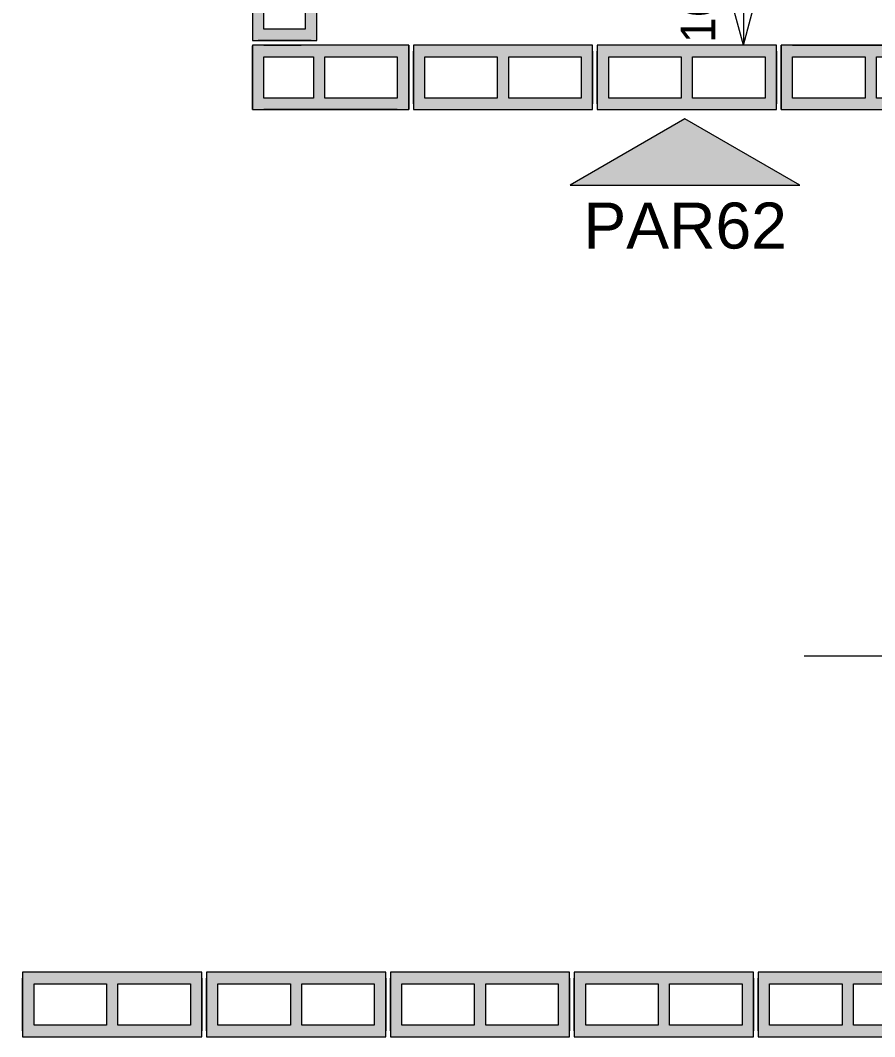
# Model space of a CAD drawing. Header units: centimetres. Extents: x 170 to 13828, y -2277 to 8860.
# Drawn here: x 12296.6 to 12482.5, y -509.8 to -288.8 of the extents above; entities that cross this region are included whole.
import ezdxf

# ---------------------------------------------------------------- set-up
doc = ezdxf.new("R2010")
doc.units = ezdxf.units.CM
for name, color, linetype, lineweight, true_color in [('A-ANNO-DIMS-1', 1, 'Continuous', 9, 0xff0000), ('G-ANNO-SYMB-1', 251, 'Continuous', 9, 0x646464), ('S-BEAM-3', 9, 'Continuous', 9, 0xc0c0c0), ('S-BEAM-8', 142, 'Continuous', 9, 0x0080c0)]:
    doc.layers.add(name, color=color, linetype=linetype, lineweight=lineweight, true_color=true_color)
for name, color, linetype, lineweight in [('A-ANNO-DIMS-50', 7, 'Continuous', 9), ('A-DETL-GENF', 7, 'Continuous', 9), ('G-ANNO-SYMB', 7, 'Continuous', 9), ('S-BEAM', 7, 'Continuous', 9), ('S-BEAM-2', 7, 'Continuous', 13)]:
    doc.layers.add(name, color=color, linetype=linetype, lineweight=lineweight)
doc.styles.add('Arial_1', font='arial.ttf', dxfattribs={"height": 10})
doc.styles.add('Bahnschrift_13', font='', dxfattribs={"height": 7.5})
doc.styles.get('Bahnschrift_13').set_extended_font_data('Bahnschrift')
doc.dimstyles.new('COTA_ACUMULADA', dxfattribs={"dimscale": 30.48, "dimtxt": 8.33133, "dimasz": 0.049213, "dimexe": 0, "dimexo": 0.0625, "dimgap": 0.131234, "dimtad": 0, "dimjust": 2, "dimdec": 0, "dimzin": 0, "dimdsep": 46, "dimtxsty": 'Bahnschrift_13', "dimblk1": 'NONE', "dimblk2": 'OPEN30', "dimsah": 1, "dimcen": 0.09, "dimse1": 1, "dimsd1": 1, "dimazin": 0, "dimtfac": 1, "dimtdec": 4, "dimtix": 1, "dimtmove": 2, "dimatfit": 3, "dimfxl": 0, "dimfxlon": 1, "dimtvp": 1, "dimtolj": 1, "dimtzin": 0, "dimarcsym": 2})

# ---------------------------------------------------------------- blocks, each defined once
blk = doc.blocks.new('LEONE - BLOCO 14X39X1 - LEONE - BLOCO 14X39X19-2886981-COBERTURA - MODULAÇÃO 2ª FIADA')
at = {"layer": 'S-BEAM-3'}
h = blk.add_hatch(color=256, dxfattribs=at)
h.paths.add_polyline_path([(-3.78, -7), (19.5, -7), (19.5, 7), (-19.5, 7), (-19.5, -7)])
h.paths.add_polyline_path([(-3.78, -4.5), (-17, -4.5), (-17, 4.5), (-1.25, 4.5), (-1.25, -4.5)])
h.paths.add_polyline_path([(1.25, -4.5), (1.25, 4.5), (17, 4.5), (17, -4.5)])
at = {"layer": 'A-DETL-GENF'}
for p, q in [((19.5, 7), (-19.5, 7)), ((-19.5, 7), (-19.5, 0)), ((19.5, 0), (19.5, 7)), ((-17, -4.5), (-17, 4.5)), ((-17, 4.5), (-1.25, 4.5)), ((-1.25, 4.5), (-1.25, -4.5)), ((1.25, -4.5), (1.25, 4.5)), ((1.25, 4.5), (17, 4.5)), ((17, 4.5), (17, -4.5)), ((-19.5, 0), (-19.5, -7)), ((19.5, -7), (19.5, 0)), ((-1.25, -4.5), (-17, -4.5)), ((17, -4.5), (1.25, -4.5)), ((-19.5, -7), (19.5, -7))]:
    blk.add_line(p, q, dxfattribs=at)
at = {"layer": 'S-BEAM-2'}
for p, q in [((-19.5, 7), (-19.5, -7)), ((19.5, 7), (-19.5, 7)), ((19.5, -7), (19.5, 7)), ((19.5, -7), (19.5, 7)), ((-19.5, 5.75), (-19.5, -5.75)), ((-19.5, -5.75), (-19.5, 5.75)), ((19.5, 5.75), (19.5, -5.75)), ((-19.5, -7), (19.5, -7))]:
    blk.add_line(p, q, dxfattribs=at)
at = {"layer": 'S-BEAM-3'}
for p, q in [((-17, 4.5), (-1.25, 4.5)), ((-17, -4.5), (-17, 4.5)), ((-1.25, 4.5), (-1.25, -4.5)), ((1.25, 4.5), (17, 4.5)), ((1.25, -4.5), (1.25, 4.5)), ((17, 4.5), (17, -4.5)), ((-1.25, -4.5), (-17, -4.5)), ((17, -4.5), (1.25, -4.5))]:
    blk.add_line(p, q, dxfattribs=at)
blk = doc.blocks.new('LEONE - BLOCO 14X39X1 - LEONE - BLOCO 14X39X19-V1-COBERTURA - MODULAÇÃO 2ª FIADA')
at = {"layer": 'S-BEAM-3'}
h = blk.add_hatch(color=256, dxfattribs=at)
h.paths.add_polyline_path([(-19.5, -7), (19.5, -7), (19.5, 7), (-19.5, 7), (-19.5, -4.5)])
h.paths.add_polyline_path([(1.25, -4.5), (1.25, 4.5), (17, 4.5), (17, -4.5)])
h.paths.add_polyline_path([(-1.25, -4.5), (-17, -4.5), (-17, 4.5), (-1.25, 4.5), (-1.25, -4.16)])
at = {"layer": 'A-DETL-GENF'}
for p, q in [((19.5, 7), (-19.5, 7)), ((-19.5, 7), (-19.5, 0)), ((19.5, 0), (19.5, 7)), ((-17, -4.5), (-17, 4.5)), ((-17, 4.5), (-1.25, 4.5)), ((-1.25, 4.5), (-1.25, -4.5)), ((1.25, -4.5), (1.25, 4.5)), ((1.25, 4.5), (17, 4.5)), ((17, 4.5), (17, -4.5)), ((-19.5, 0), (-19.5, -7)), ((19.5, -7), (19.5, 0)), ((-1.25, -4.5), (-17, -4.5)), ((17, -4.5), (1.25, -4.5)), ((-19.5, -7), (19.5, -7))]:
    blk.add_line(p, q, dxfattribs=at)
at = {"layer": 'S-BEAM-2'}
for p, q in [((-19.5, 7), (-19.5, -7)), ((19.5, 7), (-19.5, 7)), ((19.5, -7), (19.5, 7)), ((19.5, -7), (19.5, 7)), ((-19.5, 5.75), (-19.5, -5.75)), ((-19.5, -5.75), (-19.5, 5.75)), ((19.5, 5.75), (19.5, -5.75)), ((-19.5, -7), (19.5, -7))]:
    blk.add_line(p, q, dxfattribs=at)
at = {"layer": 'S-BEAM-3'}
for p, q in [((-17, 4.5), (-1.25, 4.5)), ((-17, -4.5), (-17, 4.5)), ((-1.25, 4.5), (-1.25, -4.5)), ((1.25, 4.5), (17, 4.5)), ((1.25, -4.5), (1.25, 4.5)), ((17, 4.5), (17, -4.5)), ((-1.25, -4.5), (-17, -4.5)), ((17, -4.5), (1.25, -4.5))]:
    blk.add_line(p, q, dxfattribs=at)
blk = doc.blocks.new('LEONE - BLOCO 14x34x19 - LEONE - BLOCO 14x34x19-V3-COBERTURA - MODULAÇÃO 2ª FIADA')
at = {"layer": 'S-BEAM-8'}
h = blk.add_hatch(color=256, dxfattribs=at)
h.paths.add_polyline_path([(-14.5, -1.5205), (-14.5, -7), (19.5, -7), (19.5, 7), (-14.5, 7), (-14.5, 0)])
h.paths.add_polyline_path([(-12, -4.5), (-12, 4.5), (-1.25, 4.5), (-1.25, -4.5)])
h.paths.add_polyline_path([(1.25, -4.5), (1.25, 4.5), (17, 4.5), (17, -4.5), (2.5, -4.5)])
at = {"layer": 'A-DETL-GENF'}
for p, q in [((-14.5, 7), (-14.5, 0)), ((2.5, 7), (-14.5, 7)), ((19.5, 7), (2.5, 7)), ((19.5, 0), (19.5, 7)), ((-12, -4.5), (-12, 4.5)), ((-12, 4.5), (-1.25, 4.5)), ((-1.25, 4.5), (-1.25, -4.5)), ((1.25, 4.5), (17, 4.5)), ((1.25, -4.5), (1.25, 4.5)), ((17, 4.5), (17, -4.5)), ((-14.5, 0), (-14.5, -7)), ((19.5, -7), (19.5, 0)), ((-1.25, -4.5), (-12, -4.5)), ((17, -4.5), (1.25, -4.5)), ((-14.5, -7), (2.5, -7)), ((2.5, -7), (19.5, -7))]:
    blk.add_line(p, q, dxfattribs=at)
at = {"layer": 'S-BEAM-2'}
for p, q in [((-14.5, 7), (-14.5, -7)), ((19.5, 7), (-14.5, 7)), ((-14.5, 7), (-14.5, -7)), ((-14.5, -7), (-14.5, 6.8804)), ((-12, 7), (-3.9375, 7)), ((-12, 7), (-3.9375, 7)), ((17, 7), (-12, 7)), ((19.5, -7), (19.5, 7)), ((19.5, 7), (19.5, -7)), ((19.5, -7), (19.5, 7)), ((-14.5, 5.75), (-14.5, -5.75)), ((-14.5, -5.75), (-14.5, 5.75)), ((19.5, -5.75), (19.5, 5.75)), ((19.5, 5.75), (19.5, -5.75)), ((-14.5, -7), (19.5, -7)), ((-12, -7), (-3.9375, -7)), ((-12, -7), (-3.9375, -7)), ((17, -7), (-12, -7))]:
    blk.add_line(p, q, dxfattribs=at)
at = {"layer": 'S-BEAM-3'}
for p, q in [((-12, 4.5), (-1.25, 4.5)), ((-12, -4.5), (-12, 4.5)), ((-1.25, 4.5), (-1.25, -4.5)), ((1.25, 4.5), (17, 4.5)), ((1.25, -4.5), (1.25, 4.5)), ((17, 4.5), (17, -4.5)), ((-1.25, -4.5), (-12, -4.5)), ((17, -4.5), (1.25, -4.5))]:
    blk.add_line(p, q, dxfattribs=at)
blk = doc.blocks.new('LEONE - BLOCO 14x34x19 - LEONE - BLOCO 14x34x19-541693-COBERTURA - MODULAÇÃO 2ª FIADA')
at = {"layer": 'S-BEAM-8'}
h = blk.add_hatch(color=256, dxfattribs=at)
h.paths.add_polyline_path([(8.2742, -7), (19.5, -7), (19.5, 7), (-14.5, 7), (-14.5, -7), (2.5, -7)])
h.paths.add_polyline_path([(17, -4.5), (1.25, -4.5), (1.25, 4.5), (17, 4.5)])
h.paths.add_polyline_path([(-1.25, -4.5), (-12, -4.5), (-12, 4.5), (-1.25, 4.5)])
at = {"layer": 'A-DETL-GENF'}
for p, q in [((-14.5, 7), (-14.5, 0)), ((2.5, 7), (-14.5, 7)), ((19.5, 7), (2.5, 7)), ((19.5, 0), (19.5, 7)), ((-12, -4.5), (-12, 4.5)), ((-12, 4.5), (-1.25, 4.5)), ((-1.25, 4.5), (-1.25, -4.5)), ((1.25, 4.5), (17, 4.5)), ((1.25, -4.5), (1.25, 4.5)), ((17, 4.5), (17, -4.5)), ((-14.5, 0), (-14.5, -7)), ((19.5, -7), (19.5, 0)), ((-1.25, -4.5), (-12, -4.5)), ((17, -4.5), (1.25, -4.5)), ((-14.5, -7), (2.5, -7)), ((2.5, -7), (19.5, -7))]:
    blk.add_line(p, q, dxfattribs=at)
at = {"layer": 'S-BEAM-2'}
for p, q in [((-14.5, 7), (-14.5, -7)), ((19.5, 7), (-14.5, 7)), ((-14.5, 7), (-14.5, -7)), ((-14.5, -7), (-14.5, 6.8804)), ((-12, 7), (-3.9375, 7)), ((-12, 7), (-3.9375, 7)), ((17, 7), (-12, 7)), ((19.5, -7), (19.5, 7)), ((19.5, 7), (19.5, -7)), ((19.5, -7), (19.5, 7)), ((-14.5, 5.75), (-14.5, -5.75)), ((-14.5, -5.75), (-14.5, 5.75)), ((19.5, -5.75), (19.5, 5.75)), ((19.5, 5.75), (19.5, -5.75)), ((-14.5, -7), (19.5, -7)), ((-12, -7), (-3.9375, -7)), ((-12, -7), (-3.9375, -7)), ((17, -7), (-12, -7))]:
    blk.add_line(p, q, dxfattribs=at)
at = {"layer": 'S-BEAM-3'}
for p, q in [((-12, 4.5), (-1.25, 4.5)), ((-12, -4.5), (-12, 4.5)), ((-1.25, 4.5), (-1.25, -4.5)), ((1.25, 4.5), (17, 4.5)), ((1.25, -4.5), (1.25, 4.5)), ((17, 4.5), (17, -4.5)), ((-1.25, -4.5), (-12, -4.5)), ((17, -4.5), (1.25, -4.5))]:
    blk.add_line(p, q, dxfattribs=at)
blk = doc.blocks.new('Elevação - Número de detalhe-142644-COBERTURA - MODULAÇÃO 2ª FIADA')
at = {"layer": 'G-ANNO-SYMB-1'}
blk.add_hatch(color=256, dxfattribs=at).paths.add_polyline_path([(0.5, 0), (-0.5, 0), (0, 0.2887)])
at = {"layer": 'G-ANNO-SYMB'}
for p, q in [((0, 0.2887), (-0.5, 0)), ((0.5, 0), (0, 0.2887)), ((-0.5, 0), (0.5, 0))]:
    blk.add_line(p, q, dxfattribs=at)
blk = doc.blocks.new('DIMBLOCK143-COBERTURA - MODULAÇÃO 2ª FIADA')
at = {"layer": 'A-ANNO-DIMS-50', "color": 1, "true_color": 0xff0000}
for p, q in [((12453.94, -244.26), (12453.94, -294.26)), ((12453.94, -294.26), (12449.92, -279.26)), ((12453.94, -294.26), (12457.96, -279.26)), ((12453.94, -294.26), (12453.94, -294.26)), ((12453.94, -294.26), (12453.94, -294.26))]:
    blk.add_line(p, q, dxfattribs=at)
at = {"layer": 'A-ANNO-DIMS-50', "color": 0, "insert": (12440.3, -293.76), "char_height": 7.5, "width": 14.9964, "attachment_point": 1, "rotation": 90, "line_spacing_factor": 1.009858, "style": 'Bahnschrift_13'}
blk.add_mtext('161', dxfattribs=at)
blk = doc.blocks.new('_None')
blk = doc.blocks.new('_Open30')
at = {"color": 0, "linetype": 'ByBlock', "lineweight": -2}
for p, q in [((-1, 0.27), (0, 0)), ((0, 0), (-1, -0.27)), ((0, 0), (-1, 0))]:
    blk.add_line(p, q, dxfattribs=at)
blk = doc.blocks.new('DIMBLOCK165-COBERTURA - MODULAÇÃO 2ª FIADA')
at = {"layer": 'A-ANNO-DIMS-50', "color": 1, "true_color": 0xff0000}
for p, q in [((12517.14, -427), (12502.14, -422.98)), ((12467.14, -427), (12517.14, -427)), ((12517.14, -427), (12502.14, -431.02)), ((12517.14, -427), (12517.14, -427)), ((12517.14, -427), (12517.14, -427))]:
    blk.add_line(p, q, dxfattribs=at)
at = {"layer": 'A-ANNO-DIMS-50', "color": 0, "insert": (12499.6, -413.35), "char_height": 7.5, "width": 20.4496, "attachment_point": 1, "line_spacing_factor": 1.009858, "style": 'Bahnschrift_13'}
blk.add_mtext('600', dxfattribs=at)

msp = doc.modelspace()

# ---------------------------------------------------------------- block references
at = {"layer": 'G-ANNO-SYMB', "xscale": 49.99999999999998, "yscale": 49.99999999999998, "zscale": 49.99999999999998}
msp.add_blockref('Elevação - Número de detalhe-142644-COBERTURA - MODULAÇÃO 2ª FIADA', (12441.22, -324.66), dxfattribs=at)
at = {"layer": 'S-BEAM'}
for name, p, rotation in [('LEONE - BLOCO 14X39X1 - LEONE - BLOCO 14X39X19-2886981-COBERTURA - MODULAÇÃO 2ª FIADA', (12354.14, -273.76), 89.9999999999999), ('LEONE - BLOCO 14x34x19 - LEONE - BLOCO 14x34x19-V3-COBERTURA - MODULAÇÃO 2ª FIADA', (12481.64, -301.26), 180)]:
    msp.add_blockref(name, p, dxfattribs=dict(at, rotation=rotation))
for name, p in [('LEONE - BLOCO 14x34x19 - LEONE - BLOCO 14x34x19-541693-COBERTURA - MODULAÇÃO 2ª FIADA', (12361.64, -301.26)), ('LEONE - BLOCO 14X39X1 - LEONE - BLOCO 14X39X19-2886981-COBERTURA - MODULAÇÃO 2ª FIADA', (12401.64, -301.26)), ('LEONE - BLOCO 14X39X1 - LEONE - BLOCO 14X39X19-V1-COBERTURA - MODULAÇÃO 2ª FIADA', (12441.64, -301.26)), ('LEONE - BLOCO 14X39X1 - LEONE - BLOCO 14X39X19-2886981-COBERTURA - MODULAÇÃO 2ª FIADA', (12316.64, -502.76)), ('LEONE - BLOCO 14X39X1 - LEONE - BLOCO 14X39X19-2886981-COBERTURA - MODULAÇÃO 2ª FIADA', (12356.64, -502.76)), ('LEONE - BLOCO 14X39X1 - LEONE - BLOCO 14X39X19-V1-COBERTURA - MODULAÇÃO 2ª FIADA', (12396.64, -502.76)), ('LEONE - BLOCO 14X39X1 - LEONE - BLOCO 14X39X19-V1-COBERTURA - MODULAÇÃO 2ª FIADA', (12436.64, -502.76)), ('LEONE - BLOCO 14X39X1 - LEONE - BLOCO 14X39X19-V1-COBERTURA - MODULAÇÃO 2ª FIADA', (12476.64, -502.76))]:
    msp.add_blockref(name, p, dxfattribs=at)

# ---------------------------------------------------------------- texts
at = {"layer": 'G-ANNO-SYMB', "insert": (12419.14, -328.45), "char_height": 10, "width": 54.9156, "attachment_point": 1, "style": 'Arial_1'}
msp.add_mtext('PAR62', dxfattribs=at)

# ---------------------------------------------------------------- dimensions: what is measured, and where the dimension line sits
at = {"layer": 'A-ANNO-DIMS-1'}
dim = msp.add_linear_dim(base=(12453.9438, -294.2564), p1=(12453.9438, -133.7554), p2=(12453.9438, -294.2564), angle=90, dimstyle='COTA_ACUMULADA', override={"dimpost": '<>', "dimfxl": 160.501001}, dxfattribs=at)
dim.commit()
dim.dimension.update_dxf_attribs({"geometry": 'DIMBLOCK143-COBERTURA - MODULAÇÃO 2ª FIADA', "text_midpoint": (12445.2978, -286.2582), "dimtype": 160, "text_rotation": 90})
dim = msp.add_linear_dim(base=(12517.14, -427), p1=(11917.14, -427), p2=(12517.14, -427), dimstyle='COTA_ACUMULADA', override={"dimpost": '<>', "dimfxl": 600}, dxfattribs=at)
dim.commit()
dim.dimension.update_dxf_attribs({"geometry": 'DIMBLOCK165-COBERTURA - MODULAÇÃO 2ª FIADA', "text_midpoint": (12509.83, -418.35), "dimtype": 160})

doc.saveas('drawing.dxf')
